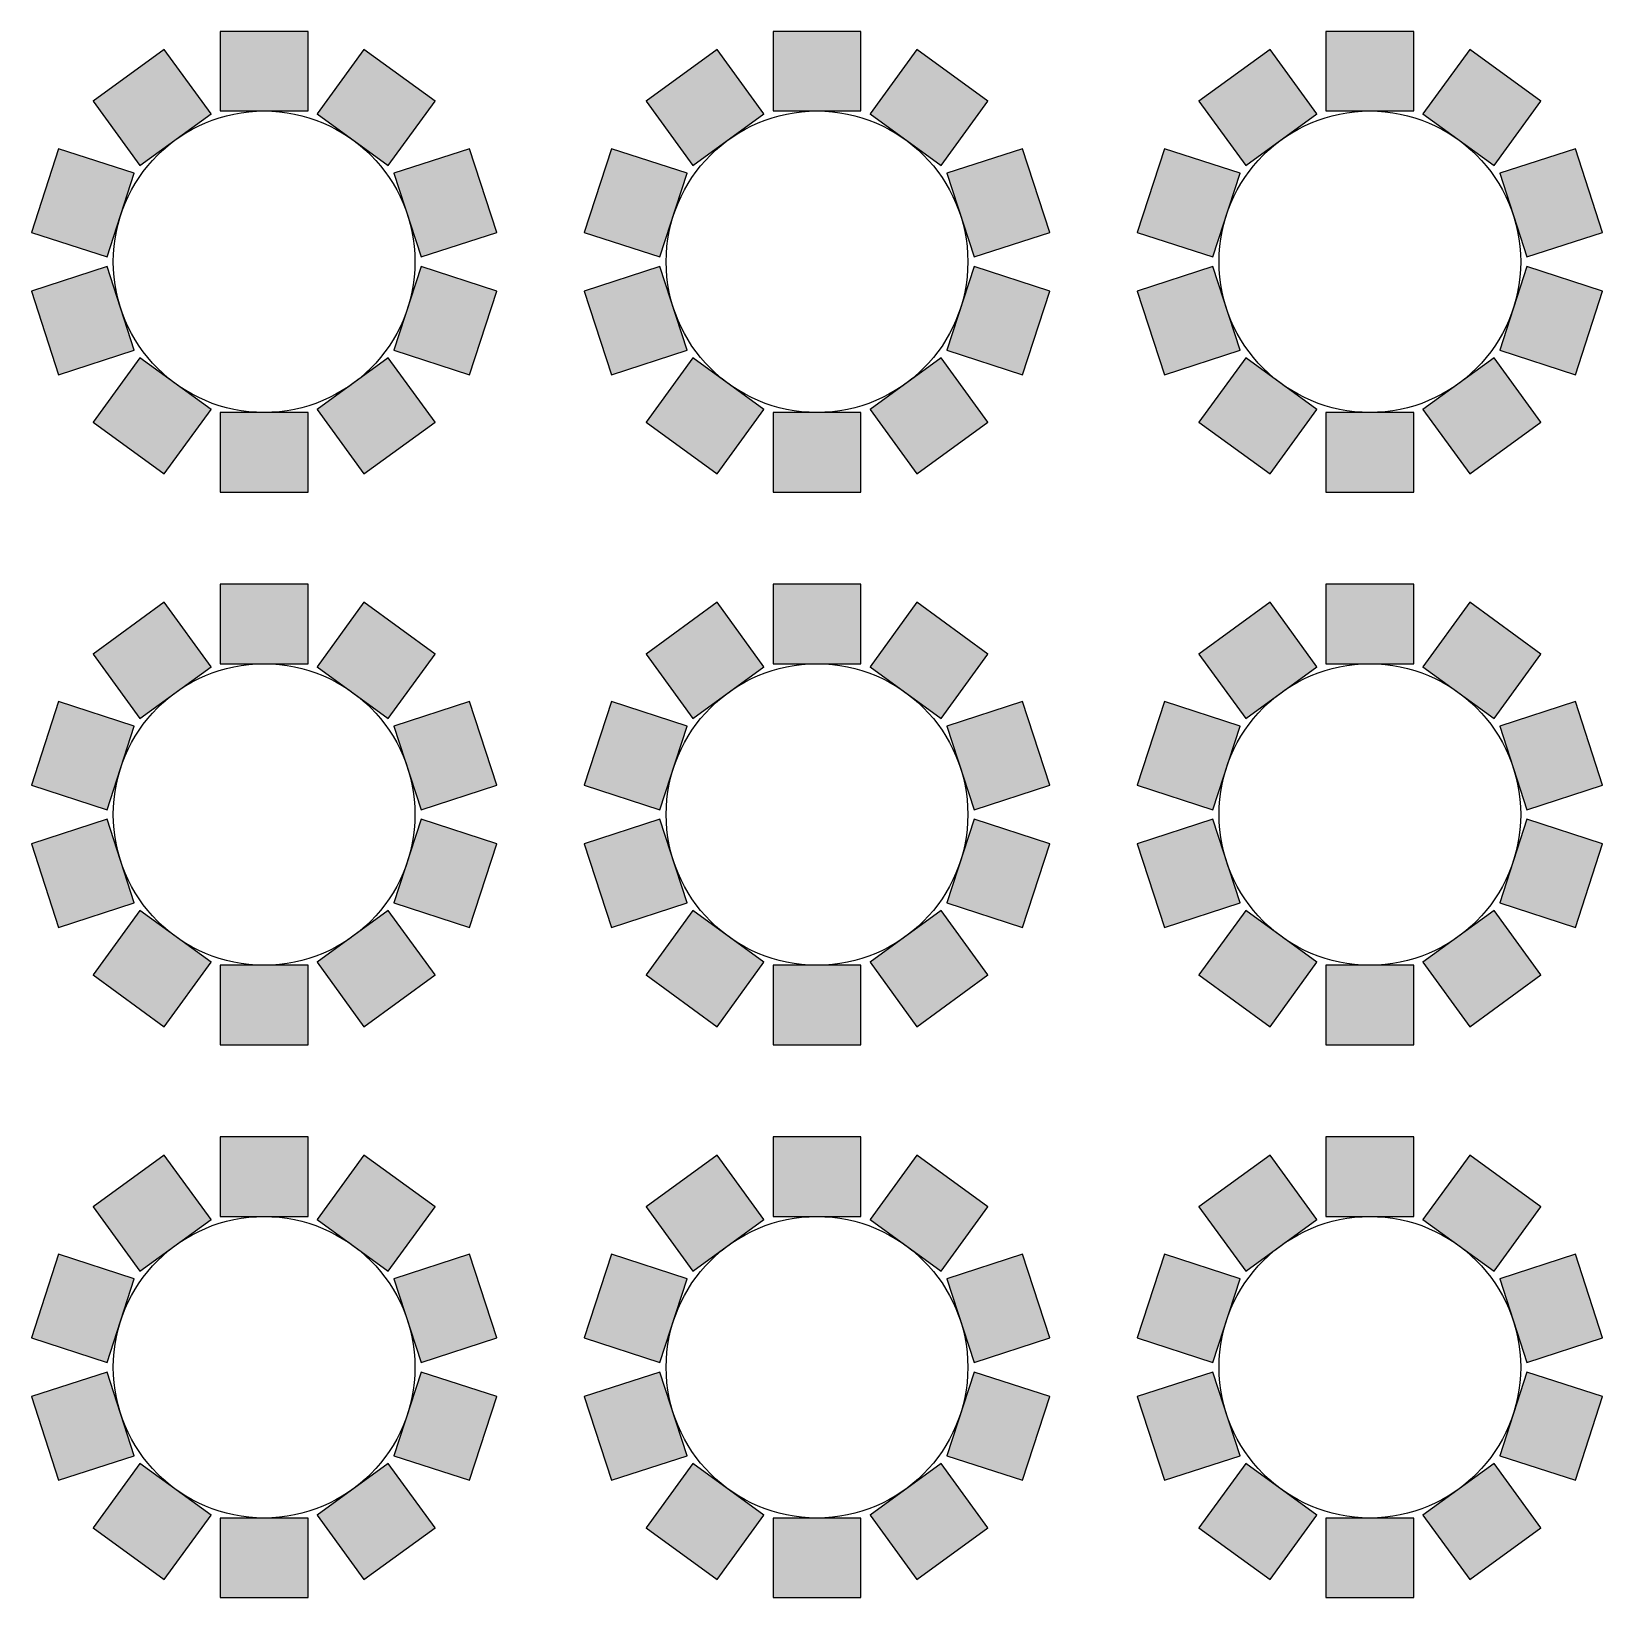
# Model space of a CAD drawing. Header units: metres. Extents: x 350 to 470, y 622 to 746.
# Drawn here: x 438.57 to 469.83, y 715.09 to 746.26 of the extents above; entities that cross this region are included whole.
import ezdxf

# ---------------------------------------------------------------- set-up
doc = ezdxf.new("R2010")
doc.units = ezdxf.units.M
doc.header["$MEASUREMENT"] = 0
doc.layers.add('Test', color=7, linetype='Continuous')

msp = doc.modelspace()

# ---------------------------------------------------------------- hatches: boundary and pattern name
at = {"layer": 'Test', "lineweight": 0, "true_color": 0x7876f4, "transparency": 33554687}
h = msp.add_hatch(color=171, dxfattribs=at)
h.dxf.hatch_style = 1
h.paths.add_polyline_path([(442.3264, 746.256), (442.3264, 744.6727), (444.0764, 744.6727), (444.0764, 746.256)])
h = msp.add_hatch(color=171, dxfattribs=at)
h.dxf.hatch_style = 1
h.paths.add_polyline_path([(453.3264, 746.256), (453.3264, 744.6727), (455.0764, 744.6727), (455.0764, 746.256)])
h = msp.add_hatch(color=171, dxfattribs=at)
h.dxf.hatch_style = 1
h.paths.add_polyline_path([(464.3264, 746.256), (464.3264, 744.6727), (466.0764, 744.6727), (466.0764, 746.256)])
h = msp.add_hatch(color=171, dxfattribs=at)
h.dxf.hatch_style = 1
h.paths.add_polyline_path([(439.7995, 744.8664), (440.7302, 743.5854), (442.1459, 744.6141), (441.2153, 745.895)])
h = msp.add_hatch(color=171, dxfattribs=at)
h.dxf.hatch_style = 1
h.paths.add_polyline_path([(445.1876, 745.895), (444.2569, 744.6141), (445.6727, 743.5854), (446.6033, 744.8664)])
h = msp.add_hatch(color=171, dxfattribs=at)
h.dxf.hatch_style = 1
h.paths.add_polyline_path([(450.7995, 744.8664), (451.7302, 743.5854), (453.1459, 744.6141), (452.2153, 745.895)])
h = msp.add_hatch(color=171, dxfattribs=at)
h.dxf.hatch_style = 1
h.paths.add_polyline_path([(456.1876, 745.895), (455.2569, 744.6141), (456.6727, 743.5854), (457.6033, 744.8664)])
h = msp.add_hatch(color=171, dxfattribs=at)
h.dxf.hatch_style = 1
h.paths.add_polyline_path([(461.7995, 744.8664), (462.7302, 743.5854), (464.1459, 744.6141), (463.2153, 745.895)])
h = msp.add_hatch(color=171, dxfattribs=at)
h.dxf.hatch_style = 1
h.paths.add_polyline_path([(467.1876, 745.895), (466.2569, 744.6141), (467.6727, 743.5854), (468.6033, 744.8664)])
h = msp.add_hatch(color=171, dxfattribs=at)
h.dxf.hatch_style = 1
h.paths.add_polyline_path([(438.572, 742.2569), (440.0778, 741.7676), (440.6186, 743.4319), (439.1128, 743.9212)])
h = msp.add_hatch(color=171, dxfattribs=at)
h.dxf.hatch_style = 1
h.paths.add_polyline_path([(447.29, 743.9212), (445.7842, 743.4319), (446.325, 741.7676), (447.8308, 742.2569)])
h = msp.add_hatch(color=171, dxfattribs=at)
h.dxf.hatch_style = 1
h.paths.add_polyline_path([(449.572, 742.2569), (451.0778, 741.7676), (451.6186, 743.4319), (450.1128, 743.9212)])
h = msp.add_hatch(color=171, dxfattribs=at)
h.dxf.hatch_style = 1
h.paths.add_polyline_path([(458.29, 743.9212), (456.7842, 743.4319), (457.325, 741.7676), (458.8308, 742.2569)])
h = msp.add_hatch(color=171, dxfattribs=at)
h.dxf.hatch_style = 1
h.paths.add_polyline_path([(460.572, 742.2569), (462.0778, 741.7676), (462.6186, 743.4319), (461.1128, 743.9212)])
h = msp.add_hatch(color=171, dxfattribs=at)
h.dxf.hatch_style = 1
h.paths.add_polyline_path([(469.29, 743.9212), (467.7842, 743.4319), (468.325, 741.7676), (469.8308, 742.2569)])
h = msp.add_hatch(color=171, dxfattribs=at)
h.dxf.hatch_style = 1
h.paths.add_polyline_path([(439.1128, 739.4242), (440.6186, 739.9135), (440.0778, 741.5778), (438.572, 741.0885)])
h = msp.add_hatch(color=171, dxfattribs=at)
h.dxf.hatch_style = 1
h.paths.add_polyline_path([(447.8308, 741.0885), (446.325, 741.5778), (445.7842, 739.9135), (447.29, 739.4242)])
h = msp.add_hatch(color=171, dxfattribs=at)
h.dxf.hatch_style = 1
h.paths.add_polyline_path([(450.1128, 739.4242), (451.6186, 739.9135), (451.0778, 741.5778), (449.572, 741.0885)])
h = msp.add_hatch(color=171, dxfattribs=at)
h.dxf.hatch_style = 1
h.paths.add_polyline_path([(458.8308, 741.0885), (457.325, 741.5778), (456.7842, 739.9135), (458.29, 739.4242)])
h = msp.add_hatch(color=171, dxfattribs=at)
h.dxf.hatch_style = 1
h.paths.add_polyline_path([(461.1128, 739.4242), (462.6186, 739.9135), (462.0778, 741.5778), (460.572, 741.0885)])
h = msp.add_hatch(color=171, dxfattribs=at)
h.dxf.hatch_style = 1
h.paths.add_polyline_path([(469.8308, 741.0885), (468.325, 741.5778), (467.7842, 739.9135), (469.29, 739.4242)])
h = msp.add_hatch(color=171, dxfattribs=at)
h.dxf.hatch_style = 1
h.paths.add_polyline_path([(441.2153, 737.4503), (442.1459, 738.7313), (440.7302, 739.7599), (439.7995, 738.479)])
h = msp.add_hatch(color=171, dxfattribs=at)
h.dxf.hatch_style = 1
h.paths.add_polyline_path([(446.6033, 738.479), (445.6727, 739.7599), (444.2569, 738.7313), (445.1876, 737.4503)])
h = msp.add_hatch(color=171, dxfattribs=at)
h.dxf.hatch_style = 1
h.paths.add_polyline_path([(452.2153, 737.4503), (453.1459, 738.7313), (451.7302, 739.7599), (450.7995, 738.479)])
h = msp.add_hatch(color=171, dxfattribs=at)
h.dxf.hatch_style = 1
h.paths.add_polyline_path([(457.6033, 738.479), (456.6727, 739.7599), (455.2569, 738.7313), (456.1876, 737.4503)])
h = msp.add_hatch(color=171, dxfattribs=at)
h.dxf.hatch_style = 1
h.paths.add_polyline_path([(463.2153, 737.4503), (464.1459, 738.7313), (462.7302, 739.7599), (461.7995, 738.479)])
h = msp.add_hatch(color=171, dxfattribs=at)
h.dxf.hatch_style = 1
h.paths.add_polyline_path([(468.6033, 738.479), (467.6727, 739.7599), (466.2569, 738.7313), (467.1876, 737.4503)])
h = msp.add_hatch(color=171, dxfattribs=at)
h.dxf.hatch_style = 1
h.paths.add_polyline_path([(444.0764, 737.0894), (444.0764, 738.6727), (442.3264, 738.6727), (442.3264, 737.0894)])
h = msp.add_hatch(color=171, dxfattribs=at)
h.dxf.hatch_style = 1
h.paths.add_polyline_path([(455.0764, 737.0894), (455.0764, 738.6727), (453.3264, 738.6727), (453.3264, 737.0894)])
h = msp.add_hatch(color=171, dxfattribs=at)
h.dxf.hatch_style = 1
h.paths.add_polyline_path([(466.0764, 737.0894), (466.0764, 738.6727), (464.3264, 738.6727), (464.3264, 737.0894)])
h = msp.add_hatch(color=171, dxfattribs=at)
h.dxf.hatch_style = 1
h.paths.add_polyline_path([(442.3264, 735.256), (442.3264, 733.6727), (444.0764, 733.6727), (444.0764, 735.256)])
h = msp.add_hatch(color=171, dxfattribs=at)
h.dxf.hatch_style = 1
h.paths.add_polyline_path([(453.3264, 735.256), (453.3264, 733.6727), (455.0764, 733.6727), (455.0764, 735.256)])
h = msp.add_hatch(color=171, dxfattribs=at)
h.dxf.hatch_style = 1
h.paths.add_polyline_path([(464.3264, 735.256), (464.3264, 733.6727), (466.0764, 733.6727), (466.0764, 735.256)])
h = msp.add_hatch(color=171, dxfattribs=at)
h.dxf.hatch_style = 1
h.paths.add_polyline_path([(439.7995, 733.8664), (440.7302, 732.5854), (442.1459, 733.6141), (441.2153, 734.895)])
h = msp.add_hatch(color=171, dxfattribs=at)
h.dxf.hatch_style = 1
h.paths.add_polyline_path([(445.1876, 734.895), (444.2569, 733.6141), (445.6727, 732.5854), (446.6033, 733.8664)])
h = msp.add_hatch(color=171, dxfattribs=at)
h.dxf.hatch_style = 1
h.paths.add_polyline_path([(450.7995, 733.8664), (451.7302, 732.5854), (453.1459, 733.6141), (452.2153, 734.895)])
h = msp.add_hatch(color=171, dxfattribs=at)
h.dxf.hatch_style = 1
h.paths.add_polyline_path([(456.1876, 734.895), (455.2569, 733.6141), (456.6727, 732.5854), (457.6033, 733.8664)])
h = msp.add_hatch(color=171, dxfattribs=at)
h.dxf.hatch_style = 1
h.paths.add_polyline_path([(461.7995, 733.8664), (462.7302, 732.5854), (464.1459, 733.6141), (463.2153, 734.895)])
h = msp.add_hatch(color=171, dxfattribs=at)
h.dxf.hatch_style = 1
h.paths.add_polyline_path([(467.1876, 734.895), (466.2569, 733.6141), (467.6727, 732.5854), (468.6033, 733.8664)])
h = msp.add_hatch(color=171, dxfattribs=at)
h.dxf.hatch_style = 1
h.paths.add_polyline_path([(438.572, 731.2569), (440.0778, 730.7676), (440.6186, 732.4319), (439.1128, 732.9212)])
h = msp.add_hatch(color=171, dxfattribs=at)
h.dxf.hatch_style = 1
h.paths.add_polyline_path([(447.29, 732.9212), (445.7842, 732.4319), (446.325, 730.7676), (447.8308, 731.2569)])
h = msp.add_hatch(color=171, dxfattribs=at)
h.dxf.hatch_style = 1
h.paths.add_polyline_path([(449.572, 731.2569), (451.0778, 730.7676), (451.6186, 732.4319), (450.1128, 732.9212)])
h = msp.add_hatch(color=171, dxfattribs=at)
h.dxf.hatch_style = 1
h.paths.add_polyline_path([(458.29, 732.9212), (456.7842, 732.4319), (457.325, 730.7676), (458.8308, 731.2569)])
h = msp.add_hatch(color=171, dxfattribs=at)
h.dxf.hatch_style = 1
h.paths.add_polyline_path([(460.572, 731.2569), (462.0778, 730.7676), (462.6186, 732.4319), (461.1128, 732.9212)])
h = msp.add_hatch(color=171, dxfattribs=at)
h.dxf.hatch_style = 1
h.paths.add_polyline_path([(469.29, 732.9212), (467.7842, 732.4319), (468.325, 730.7676), (469.8308, 731.2569)])
h = msp.add_hatch(color=171, dxfattribs=at)
h.dxf.hatch_style = 1
h.paths.add_polyline_path([(439.1128, 728.4242), (440.6186, 728.9135), (440.0778, 730.5778), (438.572, 730.0885)])
h = msp.add_hatch(color=171, dxfattribs=at)
h.dxf.hatch_style = 1
h.paths.add_polyline_path([(447.8308, 730.0885), (446.325, 730.5778), (445.7842, 728.9135), (447.29, 728.4242)])
h = msp.add_hatch(color=171, dxfattribs=at)
h.dxf.hatch_style = 1
h.paths.add_polyline_path([(450.1128, 728.4242), (451.6186, 728.9135), (451.0778, 730.5778), (449.572, 730.0885)])
h = msp.add_hatch(color=171, dxfattribs=at)
h.dxf.hatch_style = 1
h.paths.add_polyline_path([(458.8308, 730.0885), (457.325, 730.5778), (456.7842, 728.9135), (458.29, 728.4242)])
h = msp.add_hatch(color=171, dxfattribs=at)
h.dxf.hatch_style = 1
h.paths.add_polyline_path([(461.1128, 728.4242), (462.6186, 728.9135), (462.0778, 730.5778), (460.572, 730.0885)])
h = msp.add_hatch(color=171, dxfattribs=at)
h.dxf.hatch_style = 1
h.paths.add_polyline_path([(469.8308, 730.0885), (468.325, 730.5778), (467.7842, 728.9135), (469.29, 728.4242)])
h = msp.add_hatch(color=171, dxfattribs=at)
h.dxf.hatch_style = 1
h.paths.add_polyline_path([(441.2153, 726.4503), (442.1459, 727.7313), (440.7302, 728.7599), (439.7995, 727.479)])
h = msp.add_hatch(color=171, dxfattribs=at)
h.dxf.hatch_style = 1
h.paths.add_polyline_path([(446.6033, 727.479), (445.6727, 728.7599), (444.2569, 727.7313), (445.1876, 726.4503)])
at = {"layer": 'Test', "lineweight": 0, "true_color": 0xf47676, "transparency": 33554687}
h = msp.add_hatch(color=11, dxfattribs=at)
h.dxf.hatch_style = 1
h.paths.add_polyline_path([(452.2153, 726.4503), (453.1459, 727.7313), (451.7302, 728.7599), (450.7995, 727.479)])
at = {"layer": 'Test', "lineweight": 0, "true_color": 0x7876f4, "transparency": 33554687}
h = msp.add_hatch(color=171, dxfattribs=at)
h.dxf.hatch_style = 1
h.paths.add_polyline_path([(457.6033, 727.479), (456.6727, 728.7599), (455.2569, 727.7313), (456.1876, 726.4503)])
h = msp.add_hatch(color=171, dxfattribs=at)
h.dxf.hatch_style = 1
h.paths.add_polyline_path([(463.2153, 726.4503), (464.1459, 727.7313), (462.7302, 728.7599), (461.7995, 727.479)])
h = msp.add_hatch(color=171, dxfattribs=at)
h.dxf.hatch_style = 1
h.paths.add_polyline_path([(468.6033, 727.479), (467.6727, 728.7599), (466.2569, 727.7313), (467.1876, 726.4503)])
h = msp.add_hatch(color=171, dxfattribs=at)
h.dxf.hatch_style = 1
h.paths.add_polyline_path([(444.0764, 726.0894), (444.0764, 727.6727), (442.3264, 727.6727), (442.3264, 726.0894)])
h = msp.add_hatch(color=171, dxfattribs=at)
h.dxf.hatch_style = 1
h.paths.add_polyline_path([(455.0764, 726.0894), (455.0764, 727.6727), (453.3264, 727.6727), (453.3264, 726.0894)])
h = msp.add_hatch(color=171, dxfattribs=at)
h.dxf.hatch_style = 1
h.paths.add_polyline_path([(466.0764, 726.0894), (466.0764, 727.6727), (464.3264, 727.6727), (464.3264, 726.0894)])
h = msp.add_hatch(color=171, dxfattribs=at)
h.dxf.hatch_style = 1
h.paths.add_polyline_path([(442.3264, 724.256), (442.3264, 722.6727), (444.0764, 722.6727), (444.0764, 724.256)])
h = msp.add_hatch(color=171, dxfattribs=at)
h.dxf.hatch_style = 1
h.paths.add_polyline_path([(453.3264, 724.256), (453.3264, 722.6727), (455.0764, 722.6727), (455.0764, 724.256)])
h = msp.add_hatch(color=171, dxfattribs=at)
h.dxf.hatch_style = 1
h.paths.add_polyline_path([(464.3264, 724.256), (464.3264, 722.6727), (466.0764, 722.6727), (466.0764, 724.256)])
h = msp.add_hatch(color=171, dxfattribs=at)
h.dxf.hatch_style = 1
h.paths.add_polyline_path([(439.7995, 722.8664), (440.7302, 721.5854), (442.1459, 722.6141), (441.2153, 723.895)])
h = msp.add_hatch(color=171, dxfattribs=at)
h.dxf.hatch_style = 1
h.paths.add_polyline_path([(445.1876, 723.895), (444.2569, 722.6141), (445.6727, 721.5854), (446.6033, 722.8664)])
h = msp.add_hatch(color=171, dxfattribs=at)
h.dxf.hatch_style = 1
h.paths.add_polyline_path([(450.7995, 722.8664), (451.7302, 721.5854), (453.1459, 722.6141), (452.2153, 723.895)])
h = msp.add_hatch(color=171, dxfattribs=at)
h.dxf.hatch_style = 1
h.paths.add_polyline_path([(456.1876, 723.895), (455.2569, 722.6141), (456.6727, 721.5854), (457.6033, 722.8664)])
h = msp.add_hatch(color=171, dxfattribs=at)
h.dxf.hatch_style = 1
h.paths.add_polyline_path([(461.7995, 722.8664), (462.7302, 721.5854), (464.1459, 722.6141), (463.2153, 723.895)])
h = msp.add_hatch(color=171, dxfattribs=at)
h.dxf.hatch_style = 1
h.paths.add_polyline_path([(467.1876, 723.895), (466.2569, 722.6141), (467.6727, 721.5854), (468.6033, 722.8664)])
h = msp.add_hatch(color=171, dxfattribs=at)
h.dxf.hatch_style = 1
h.paths.add_polyline_path([(438.572, 720.2569), (440.0778, 719.7676), (440.6186, 721.4319), (439.1128, 721.9212)])
h = msp.add_hatch(color=171, dxfattribs=at)
h.dxf.hatch_style = 1
h.paths.add_polyline_path([(447.29, 721.9212), (445.7842, 721.4319), (446.325, 719.7676), (447.8308, 720.2569)])
at = {"layer": 'Test', "lineweight": 0, "true_color": 0xf47676, "transparency": 33554687}
h = msp.add_hatch(color=11, dxfattribs=at)
h.dxf.hatch_style = 1
h.paths.add_polyline_path([(449.572, 720.2569), (451.0778, 719.7676), (451.6186, 721.4319), (450.1128, 721.9212)])
at = {"layer": 'Test', "lineweight": 0, "true_color": 0x7876f4, "transparency": 33554687}
h = msp.add_hatch(color=171, dxfattribs=at)
h.dxf.hatch_style = 1
h.paths.add_polyline_path([(458.29, 721.9212), (456.7842, 721.4319), (457.325, 719.7676), (458.8308, 720.2569)])
h = msp.add_hatch(color=171, dxfattribs=at)
h.dxf.hatch_style = 1
h.paths.add_polyline_path([(460.572, 720.2569), (462.0778, 719.7676), (462.6186, 721.4319), (461.1128, 721.9212)])
h = msp.add_hatch(color=171, dxfattribs=at)
h.dxf.hatch_style = 1
h.paths.add_polyline_path([(469.29, 721.9212), (467.7842, 721.4319), (468.325, 719.7676), (469.8308, 720.2569)])
h = msp.add_hatch(color=171, dxfattribs=at)
h.dxf.hatch_style = 1
h.paths.add_polyline_path([(439.1128, 717.4242), (440.6186, 717.9135), (440.0778, 719.5778), (438.572, 719.0885)])
h = msp.add_hatch(color=171, dxfattribs=at)
h.dxf.hatch_style = 1
h.paths.add_polyline_path([(447.8308, 719.0885), (446.325, 719.5778), (445.7842, 717.9135), (447.29, 717.4242)])
h = msp.add_hatch(color=171, dxfattribs=at)
h.dxf.hatch_style = 1
h.paths.add_polyline_path([(450.1128, 717.4242), (451.6186, 717.9135), (451.0778, 719.5778), (449.572, 719.0885)])
h = msp.add_hatch(color=171, dxfattribs=at)
h.dxf.hatch_style = 1
h.paths.add_polyline_path([(458.8308, 719.0885), (457.325, 719.5778), (456.7842, 717.9135), (458.29, 717.4242)])
h = msp.add_hatch(color=171, dxfattribs=at)
h.dxf.hatch_style = 1
h.paths.add_polyline_path([(461.1128, 717.4242), (462.6186, 717.9135), (462.0778, 719.5778), (460.572, 719.0885)])
at = {"layer": 'Test', "lineweight": 0, "true_color": 0xf47676, "transparency": 33554687}
h = msp.add_hatch(color=11, dxfattribs=at)
h.dxf.hatch_style = 1
h.paths.add_polyline_path([(469.8308, 719.0885), (468.325, 719.5778), (467.7842, 717.9135), (469.29, 717.4242)])
at = {"layer": 'Test', "lineweight": 0, "true_color": 0x7876f4, "transparency": 33554687}
h = msp.add_hatch(color=171, dxfattribs=at)
h.dxf.hatch_style = 1
h.paths.add_polyline_path([(441.2153, 715.4503), (442.1459, 716.7313), (440.7302, 717.7599), (439.7995, 716.479)])
h = msp.add_hatch(color=171, dxfattribs=at)
h.dxf.hatch_style = 1
h.paths.add_polyline_path([(446.6033, 716.479), (445.6727, 717.7599), (444.2569, 716.7313), (445.1876, 715.4503)])
h = msp.add_hatch(color=171, dxfattribs=at)
h.dxf.hatch_style = 1
h.paths.add_polyline_path([(452.2153, 715.4503), (453.1459, 716.7313), (451.7302, 717.7599), (450.7995, 716.479)])
h = msp.add_hatch(color=171, dxfattribs=at)
h.dxf.hatch_style = 1
h.paths.add_polyline_path([(457.6033, 716.479), (456.6727, 717.7599), (455.2569, 716.7313), (456.1876, 715.4503)])
h = msp.add_hatch(color=171, dxfattribs=at)
h.dxf.hatch_style = 1
h.paths.add_polyline_path([(463.2153, 715.4503), (464.1459, 716.7313), (462.7302, 717.7599), (461.7995, 716.479)])
h = msp.add_hatch(color=171, dxfattribs=at)
h.dxf.hatch_style = 1
h.paths.add_polyline_path([(468.6033, 716.479), (467.6727, 717.7599), (466.2569, 716.7313), (467.1876, 715.4503)])
h = msp.add_hatch(color=171, dxfattribs=at)
h.dxf.hatch_style = 1
h.paths.add_polyline_path([(444.0764, 715.0894), (444.0764, 716.6727), (442.3264, 716.6727), (442.3264, 715.0894)])
h = msp.add_hatch(color=171, dxfattribs=at)
h.dxf.hatch_style = 1
h.paths.add_polyline_path([(455.0764, 715.0894), (455.0764, 716.6727), (453.3264, 716.6727), (453.3264, 715.0894)])
h = msp.add_hatch(color=171, dxfattribs=at)
h.dxf.hatch_style = 1
h.paths.add_polyline_path([(466.0764, 715.0894), (466.0764, 716.6727), (464.3264, 716.6727), (464.3264, 715.0894)])

# ---------------------------------------------------------------- linework, layer by layer
at = {"layer": 'Test', "color": 171, "lineweight": 0, "true_color": 0x7876f4, "transparency": 33554687}
for points in [[(442.3264, 746.256), (442.3264, 744.6727), (444.0764, 744.6727), (444.0764, 746.256)], [(453.3264, 746.256), (453.3264, 744.6727), (455.0764, 744.6727), (455.0764, 746.256)], [(464.3264, 746.256), (464.3264, 744.6727), (466.0764, 744.6727), (466.0764, 746.256)], [(439.7995, 744.8664), (440.7302, 743.5854), (442.1459, 744.6141), (441.2153, 745.895)], [(445.1876, 745.895), (444.2569, 744.6141), (445.6727, 743.5854), (446.6033, 744.8664)], [(450.7995, 744.8664), (451.7302, 743.5854), (453.1459, 744.6141), (452.2153, 745.895)], [(456.1876, 745.895), (455.2569, 744.6141), (456.6727, 743.5854), (457.6033, 744.8664)], [(461.7995, 744.8664), (462.7302, 743.5854), (464.1459, 744.6141), (463.2153, 745.895)], [(467.1876, 745.895), (466.2569, 744.6141), (467.6727, 743.5854), (468.6033, 744.8664)], [(438.572, 742.2569), (440.0778, 741.7676), (440.6186, 743.4319), (439.1128, 743.9212)], [(447.29, 743.9212), (445.7842, 743.4319), (446.325, 741.7676), (447.8308, 742.2569)], [(449.572, 742.2569), (451.0778, 741.7676), (451.6186, 743.4319), (450.1128, 743.9212)], [(458.29, 743.9212), (456.7842, 743.4319), (457.325, 741.7676), (458.8308, 742.2569)], [(460.572, 742.2569), (462.0778, 741.7676), (462.6186, 743.4319), (461.1128, 743.9212)], [(469.29, 743.9212), (467.7842, 743.4319), (468.325, 741.7676), (469.8308, 742.2569)], [(439.1128, 739.4242), (440.6186, 739.9135), (440.0778, 741.5778), (438.572, 741.0885)], [(447.8308, 741.0885), (446.325, 741.5778), (445.7842, 739.9135), (447.29, 739.4242)], [(450.1128, 739.4242), (451.6186, 739.9135), (451.0778, 741.5778), (449.572, 741.0885)], [(458.8308, 741.0885), (457.325, 741.5778), (456.7842, 739.9135), (458.29, 739.4242)], [(461.1128, 739.4242), (462.6186, 739.9135), (462.0778, 741.5778), (460.572, 741.0885)], [(469.8308, 741.0885), (468.325, 741.5778), (467.7842, 739.9135), (469.29, 739.4242)], [(441.2153, 737.4503), (442.1459, 738.7313), (440.7302, 739.7599), (439.7995, 738.479)], [(446.6033, 738.479), (445.6727, 739.7599), (444.2569, 738.7313), (445.1876, 737.4503)], [(452.2153, 737.4503), (453.1459, 738.7313), (451.7302, 739.7599), (450.7995, 738.479)], [(457.6033, 738.479), (456.6727, 739.7599), (455.2569, 738.7313), (456.1876, 737.4503)], [(463.2153, 737.4503), (464.1459, 738.7313), (462.7302, 739.7599), (461.7995, 738.479)], [(468.6033, 738.479), (467.6727, 739.7599), (466.2569, 738.7313), (467.1876, 737.4503)], [(444.0764, 737.0894), (444.0764, 738.6727), (442.3264, 738.6727), (442.3264, 737.0894)], [(455.0764, 737.0894), (455.0764, 738.6727), (453.3264, 738.6727), (453.3264, 737.0894)], [(466.0764, 737.0894), (466.0764, 738.6727), (464.3264, 738.6727), (464.3264, 737.0894)], [(442.3264, 735.256), (442.3264, 733.6727), (444.0764, 733.6727), (444.0764, 735.256)], [(453.3264, 735.256), (453.3264, 733.6727), (455.0764, 733.6727), (455.0764, 735.256)], [(464.3264, 735.256), (464.3264, 733.6727), (466.0764, 733.6727), (466.0764, 735.256)], [(439.7995, 733.8664), (440.7302, 732.5854), (442.1459, 733.6141), (441.2153, 734.895)], [(445.1876, 734.895), (444.2569, 733.6141), (445.6727, 732.5854), (446.6033, 733.8664)], [(450.7995, 733.8664), (451.7302, 732.5854), (453.1459, 733.6141), (452.2153, 734.895)], [(456.1876, 734.895), (455.2569, 733.6141), (456.6727, 732.5854), (457.6033, 733.8664)], [(461.7995, 733.8664), (462.7302, 732.5854), (464.1459, 733.6141), (463.2153, 734.895)], [(467.1876, 734.895), (466.2569, 733.6141), (467.6727, 732.5854), (468.6033, 733.8664)], [(438.572, 731.2569), (440.0778, 730.7676), (440.6186, 732.4319), (439.1128, 732.9212)], [(447.29, 732.9212), (445.7842, 732.4319), (446.325, 730.7676), (447.8308, 731.2569)], [(449.572, 731.2569), (451.0778, 730.7676), (451.6186, 732.4319), (450.1128, 732.9212)], [(458.29, 732.9212), (456.7842, 732.4319), (457.325, 730.7676), (458.8308, 731.2569)], [(460.572, 731.2569), (462.0778, 730.7676), (462.6186, 732.4319), (461.1128, 732.9212)], [(469.29, 732.9212), (467.7842, 732.4319), (468.325, 730.7676), (469.8308, 731.2569)], [(439.1128, 728.4242), (440.6186, 728.9135), (440.0778, 730.5778), (438.572, 730.0885)], [(447.8308, 730.0885), (446.325, 730.5778), (445.7842, 728.9135), (447.29, 728.4242)], [(450.1128, 728.4242), (451.6186, 728.9135), (451.0778, 730.5778), (449.572, 730.0885)], [(458.8308, 730.0885), (457.325, 730.5778), (456.7842, 728.9135), (458.29, 728.4242)], [(461.1128, 728.4242), (462.6186, 728.9135), (462.0778, 730.5778), (460.572, 730.0885)], [(469.8308, 730.0885), (468.325, 730.5778), (467.7842, 728.9135), (469.29, 728.4242)], [(441.2153, 726.4503), (442.1459, 727.7313), (440.7302, 728.7599), (439.7995, 727.479)], [(446.6033, 727.479), (445.6727, 728.7599), (444.2569, 727.7313), (445.1876, 726.4503)], [(457.6033, 727.479), (456.6727, 728.7599), (455.2569, 727.7313), (456.1876, 726.4503)], [(463.2153, 726.4503), (464.1459, 727.7313), (462.7302, 728.7599), (461.7995, 727.479)], [(468.6033, 727.479), (467.6727, 728.7599), (466.2569, 727.7313), (467.1876, 726.4503)], [(444.0764, 726.0894), (444.0764, 727.6727), (442.3264, 727.6727), (442.3264, 726.0894)], [(455.0764, 726.0894), (455.0764, 727.6727), (453.3264, 727.6727), (453.3264, 726.0894)], [(466.0764, 726.0894), (466.0764, 727.6727), (464.3264, 727.6727), (464.3264, 726.0894)], [(442.3264, 724.256), (442.3264, 722.6727), (444.0764, 722.6727), (444.0764, 724.256)], [(453.3264, 724.256), (453.3264, 722.6727), (455.0764, 722.6727), (455.0764, 724.256)], [(464.3264, 724.256), (464.3264, 722.6727), (466.0764, 722.6727), (466.0764, 724.256)], [(439.7995, 722.8664), (440.7302, 721.5854), (442.1459, 722.6141), (441.2153, 723.895)], [(445.1876, 723.895), (444.2569, 722.6141), (445.6727, 721.5854), (446.6033, 722.8664)], [(450.7995, 722.8664), (451.7302, 721.5854), (453.1459, 722.6141), (452.2153, 723.895)], [(456.1876, 723.895), (455.2569, 722.6141), (456.6727, 721.5854), (457.6033, 722.8664)], [(461.7995, 722.8664), (462.7302, 721.5854), (464.1459, 722.6141), (463.2153, 723.895)], [(467.1876, 723.895), (466.2569, 722.6141), (467.6727, 721.5854), (468.6033, 722.8664)], [(438.572, 720.2569), (440.0778, 719.7676), (440.6186, 721.4319), (439.1128, 721.9212)], [(447.29, 721.9212), (445.7842, 721.4319), (446.325, 719.7676), (447.8308, 720.2569)], [(458.29, 721.9212), (456.7842, 721.4319), (457.325, 719.7676), (458.8308, 720.2569)], [(460.572, 720.2569), (462.0778, 719.7676), (462.6186, 721.4319), (461.1128, 721.9212)], [(469.29, 721.9212), (467.7842, 721.4319), (468.325, 719.7676), (469.8308, 720.2569)], [(439.1128, 717.4242), (440.6186, 717.9135), (440.0778, 719.5778), (438.572, 719.0885)], [(447.8308, 719.0885), (446.325, 719.5778), (445.7842, 717.9135), (447.29, 717.4242)], [(450.1128, 717.4242), (451.6186, 717.9135), (451.0778, 719.5778), (449.572, 719.0885)], [(458.8308, 719.0885), (457.325, 719.5778), (456.7842, 717.9135), (458.29, 717.4242)], [(461.1128, 717.4242), (462.6186, 717.9135), (462.0778, 719.5778), (460.572, 719.0885)], [(441.2153, 715.4503), (442.1459, 716.7313), (440.7302, 717.7599), (439.7995, 716.479)], [(446.6033, 716.479), (445.6727, 717.7599), (444.2569, 716.7313), (445.1876, 715.4503)], [(452.2153, 715.4503), (453.1459, 716.7313), (451.7302, 717.7599), (450.7995, 716.479)], [(457.6033, 716.479), (456.6727, 717.7599), (455.2569, 716.7313), (456.1876, 715.4503)], [(463.2153, 715.4503), (464.1459, 716.7313), (462.7302, 717.7599), (461.7995, 716.479)], [(468.6033, 716.479), (467.6727, 717.7599), (466.2569, 716.7313), (467.1876, 715.4503)], [(444.0764, 715.0894), (444.0764, 716.6727), (442.3264, 716.6727), (442.3264, 715.0894)], [(455.0764, 715.0894), (455.0764, 716.6727), (453.3264, 716.6727), (453.3264, 715.0894)], [(466.0764, 715.0894), (466.0764, 716.6727), (464.3264, 716.6727), (464.3264, 715.0894)]]:
    msp.add_lwpolyline(points, close=True, dxfattribs=at)
at = {"layer": 'Test', "color": 171, "lineweight": 25, "true_color": 0x7876f4}
for points in [[(442.3264, 746.256), (442.3264, 744.6727), (444.0764, 744.6727), (444.0764, 746.256)], [(453.3264, 746.256), (453.3264, 744.6727), (455.0764, 744.6727), (455.0764, 746.256)], [(464.3264, 746.256), (464.3264, 744.6727), (466.0764, 744.6727), (466.0764, 746.256)], [(439.7995, 744.8664), (440.7302, 743.5854), (442.1459, 744.6141), (441.2153, 745.895)], [(445.1876, 745.895), (444.2569, 744.6141), (445.6727, 743.5854), (446.6033, 744.8664)], [(450.7995, 744.8664), (451.7302, 743.5854), (453.1459, 744.6141), (452.2153, 745.895)], [(456.1876, 745.895), (455.2569, 744.6141), (456.6727, 743.5854), (457.6033, 744.8664)], [(461.7995, 744.8664), (462.7302, 743.5854), (464.1459, 744.6141), (463.2153, 745.895)], [(467.1876, 745.895), (466.2569, 744.6141), (467.6727, 743.5854), (468.6033, 744.8664)], [(438.572, 742.2569), (440.0778, 741.7676), (440.6186, 743.4319), (439.1128, 743.9212)], [(447.29, 743.9212), (445.7842, 743.4319), (446.325, 741.7676), (447.8308, 742.2569)], [(449.572, 742.2569), (451.0778, 741.7676), (451.6186, 743.4319), (450.1128, 743.9212)], [(458.29, 743.9212), (456.7842, 743.4319), (457.325, 741.7676), (458.8308, 742.2569)], [(460.572, 742.2569), (462.0778, 741.7676), (462.6186, 743.4319), (461.1128, 743.9212)], [(469.29, 743.9212), (467.7842, 743.4319), (468.325, 741.7676), (469.8308, 742.2569)], [(439.1128, 739.4242), (440.6186, 739.9135), (440.0778, 741.5778), (438.572, 741.0885)], [(447.8308, 741.0885), (446.325, 741.5778), (445.7842, 739.9135), (447.29, 739.4242)], [(450.1128, 739.4242), (451.6186, 739.9135), (451.0778, 741.5778), (449.572, 741.0885)], [(458.8308, 741.0885), (457.325, 741.5778), (456.7842, 739.9135), (458.29, 739.4242)], [(461.1128, 739.4242), (462.6186, 739.9135), (462.0778, 741.5778), (460.572, 741.0885)], [(469.8308, 741.0885), (468.325, 741.5778), (467.7842, 739.9135), (469.29, 739.4242)], [(441.2153, 737.4503), (442.1459, 738.7313), (440.7302, 739.7599), (439.7995, 738.479)], [(446.6033, 738.479), (445.6727, 739.7599), (444.2569, 738.7313), (445.1876, 737.4503)], [(452.2153, 737.4503), (453.1459, 738.7313), (451.7302, 739.7599), (450.7995, 738.479)], [(457.6033, 738.479), (456.6727, 739.7599), (455.2569, 738.7313), (456.1876, 737.4503)], [(463.2153, 737.4503), (464.1459, 738.7313), (462.7302, 739.7599), (461.7995, 738.479)], [(468.6033, 738.479), (467.6727, 739.7599), (466.2569, 738.7313), (467.1876, 737.4503)], [(444.0764, 737.0894), (444.0764, 738.6727), (442.3264, 738.6727), (442.3264, 737.0894)], [(455.0764, 737.0894), (455.0764, 738.6727), (453.3264, 738.6727), (453.3264, 737.0894)], [(466.0764, 737.0894), (466.0764, 738.6727), (464.3264, 738.6727), (464.3264, 737.0894)], [(442.3264, 735.256), (442.3264, 733.6727), (444.0764, 733.6727), (444.0764, 735.256)], [(453.3264, 735.256), (453.3264, 733.6727), (455.0764, 733.6727), (455.0764, 735.256)], [(464.3264, 735.256), (464.3264, 733.6727), (466.0764, 733.6727), (466.0764, 735.256)], [(439.7995, 733.8664), (440.7302, 732.5854), (442.1459, 733.6141), (441.2153, 734.895)], [(445.1876, 734.895), (444.2569, 733.6141), (445.6727, 732.5854), (446.6033, 733.8664)], [(450.7995, 733.8664), (451.7302, 732.5854), (453.1459, 733.6141), (452.2153, 734.895)], [(456.1876, 734.895), (455.2569, 733.6141), (456.6727, 732.5854), (457.6033, 733.8664)], [(461.7995, 733.8664), (462.7302, 732.5854), (464.1459, 733.6141), (463.2153, 734.895)], [(467.1876, 734.895), (466.2569, 733.6141), (467.6727, 732.5854), (468.6033, 733.8664)], [(438.572, 731.2569), (440.0778, 730.7676), (440.6186, 732.4319), (439.1128, 732.9212)], [(447.29, 732.9212), (445.7842, 732.4319), (446.325, 730.7676), (447.8308, 731.2569)], [(449.572, 731.2569), (451.0778, 730.7676), (451.6186, 732.4319), (450.1128, 732.9212)], [(458.29, 732.9212), (456.7842, 732.4319), (457.325, 730.7676), (458.8308, 731.2569)], [(460.572, 731.2569), (462.0778, 730.7676), (462.6186, 732.4319), (461.1128, 732.9212)], [(469.29, 732.9212), (467.7842, 732.4319), (468.325, 730.7676), (469.8308, 731.2569)], [(439.1128, 728.4242), (440.6186, 728.9135), (440.0778, 730.5778), (438.572, 730.0885)], [(447.8308, 730.0885), (446.325, 730.5778), (445.7842, 728.9135), (447.29, 728.4242)], [(450.1128, 728.4242), (451.6186, 728.9135), (451.0778, 730.5778), (449.572, 730.0885)], [(458.8308, 730.0885), (457.325, 730.5778), (456.7842, 728.9135), (458.29, 728.4242)], [(461.1128, 728.4242), (462.6186, 728.9135), (462.0778, 730.5778), (460.572, 730.0885)], [(469.8308, 730.0885), (468.325, 730.5778), (467.7842, 728.9135), (469.29, 728.4242)], [(441.2153, 726.4503), (442.1459, 727.7313), (440.7302, 728.7599), (439.7995, 727.479)], [(446.6033, 727.479), (445.6727, 728.7599), (444.2569, 727.7313), (445.1876, 726.4503)], [(457.6033, 727.479), (456.6727, 728.7599), (455.2569, 727.7313), (456.1876, 726.4503)], [(463.2153, 726.4503), (464.1459, 727.7313), (462.7302, 728.7599), (461.7995, 727.479)], [(468.6033, 727.479), (467.6727, 728.7599), (466.2569, 727.7313), (467.1876, 726.4503)], [(444.0764, 726.0894), (444.0764, 727.6727), (442.3264, 727.6727), (442.3264, 726.0894)], [(455.0764, 726.0894), (455.0764, 727.6727), (453.3264, 727.6727), (453.3264, 726.0894)], [(466.0764, 726.0894), (466.0764, 727.6727), (464.3264, 727.6727), (464.3264, 726.0894)], [(442.3264, 724.256), (442.3264, 722.6727), (444.0764, 722.6727), (444.0764, 724.256)], [(453.3264, 724.256), (453.3264, 722.6727), (455.0764, 722.6727), (455.0764, 724.256)], [(464.3264, 724.256), (464.3264, 722.6727), (466.0764, 722.6727), (466.0764, 724.256)], [(439.7995, 722.8664), (440.7302, 721.5854), (442.1459, 722.6141), (441.2153, 723.895)], [(445.1876, 723.895), (444.2569, 722.6141), (445.6727, 721.5854), (446.6033, 722.8664)], [(450.7995, 722.8664), (451.7302, 721.5854), (453.1459, 722.6141), (452.2153, 723.895)], [(456.1876, 723.895), (455.2569, 722.6141), (456.6727, 721.5854), (457.6033, 722.8664)], [(461.7995, 722.8664), (462.7302, 721.5854), (464.1459, 722.6141), (463.2153, 723.895)], [(467.1876, 723.895), (466.2569, 722.6141), (467.6727, 721.5854), (468.6033, 722.8664)], [(438.572, 720.2569), (440.0778, 719.7676), (440.6186, 721.4319), (439.1128, 721.9212)], [(447.29, 721.9212), (445.7842, 721.4319), (446.325, 719.7676), (447.8308, 720.2569)], [(458.29, 721.9212), (456.7842, 721.4319), (457.325, 719.7676), (458.8308, 720.2569)], [(460.572, 720.2569), (462.0778, 719.7676), (462.6186, 721.4319), (461.1128, 721.9212)], [(469.29, 721.9212), (467.7842, 721.4319), (468.325, 719.7676), (469.8308, 720.2569)], [(439.1128, 717.4242), (440.6186, 717.9135), (440.0778, 719.5778), (438.572, 719.0885)], [(447.8308, 719.0885), (446.325, 719.5778), (445.7842, 717.9135), (447.29, 717.4242)], [(450.1128, 717.4242), (451.6186, 717.9135), (451.0778, 719.5778), (449.572, 719.0885)], [(458.8308, 719.0885), (457.325, 719.5778), (456.7842, 717.9135), (458.29, 717.4242)], [(461.1128, 717.4242), (462.6186, 717.9135), (462.0778, 719.5778), (460.572, 719.0885)], [(441.2153, 715.4503), (442.1459, 716.7313), (440.7302, 717.7599), (439.7995, 716.479)], [(446.6033, 716.479), (445.6727, 717.7599), (444.2569, 716.7313), (445.1876, 715.4503)], [(452.2153, 715.4503), (453.1459, 716.7313), (451.7302, 717.7599), (450.7995, 716.479)], [(457.6033, 716.479), (456.6727, 717.7599), (455.2569, 716.7313), (456.1876, 715.4503)], [(463.2153, 715.4503), (464.1459, 716.7313), (462.7302, 717.7599), (461.7995, 716.479)], [(468.6033, 716.479), (467.6727, 717.7599), (466.2569, 716.7313), (467.1876, 715.4503)], [(444.0764, 715.0894), (444.0764, 716.6727), (442.3264, 716.6727), (442.3264, 715.0894)], [(455.0764, 715.0894), (455.0764, 716.6727), (453.3264, 716.6727), (453.3264, 715.0894)], [(466.0764, 715.0894), (466.0764, 716.6727), (464.3264, 716.6727), (464.3264, 715.0894)]]:
    msp.add_lwpolyline(points, close=True, dxfattribs=at)
at = {"layer": 'Test', "color": 18, "lineweight": 25, "true_color": 0x000000}
for points in [[(442.3264, 746.256), (442.3264, 744.6727), (444.0764, 744.6727), (444.0764, 746.256)], [(453.3264, 746.256), (453.3264, 744.6727), (455.0764, 744.6727), (455.0764, 746.256)], [(464.3264, 746.256), (464.3264, 744.6727), (466.0764, 744.6727), (466.0764, 746.256)], [(439.7995, 744.8664), (440.7302, 743.5854), (442.1459, 744.6141), (441.2153, 745.895)], [(445.1876, 745.895), (444.2569, 744.6141), (445.6727, 743.5854), (446.6033, 744.8664)], [(450.7995, 744.8664), (451.7302, 743.5854), (453.1459, 744.6141), (452.2153, 745.895)], [(456.1876, 745.895), (455.2569, 744.6141), (456.6727, 743.5854), (457.6033, 744.8664)], [(461.7995, 744.8664), (462.7302, 743.5854), (464.1459, 744.6141), (463.2153, 745.895)], [(467.1876, 745.895), (466.2569, 744.6141), (467.6727, 743.5854), (468.6033, 744.8664)], [(438.572, 742.2569), (440.0778, 741.7676), (440.6186, 743.4319), (439.1128, 743.9212)], [(447.29, 743.9212), (445.7842, 743.4319), (446.325, 741.7676), (447.8308, 742.2569)], [(449.572, 742.2569), (451.0778, 741.7676), (451.6186, 743.4319), (450.1128, 743.9212)], [(458.29, 743.9212), (456.7842, 743.4319), (457.325, 741.7676), (458.8308, 742.2569)], [(460.572, 742.2569), (462.0778, 741.7676), (462.6186, 743.4319), (461.1128, 743.9212)], [(469.29, 743.9212), (467.7842, 743.4319), (468.325, 741.7676), (469.8308, 742.2569)], [(439.1128, 739.4242), (440.6186, 739.9135), (440.0778, 741.5778), (438.572, 741.0885)], [(447.8308, 741.0885), (446.325, 741.5778), (445.7842, 739.9135), (447.29, 739.4242)], [(450.1128, 739.4242), (451.6186, 739.9135), (451.0778, 741.5778), (449.572, 741.0885)], [(458.8308, 741.0885), (457.325, 741.5778), (456.7842, 739.9135), (458.29, 739.4242)], [(461.1128, 739.4242), (462.6186, 739.9135), (462.0778, 741.5778), (460.572, 741.0885)], [(469.8308, 741.0885), (468.325, 741.5778), (467.7842, 739.9135), (469.29, 739.4242)], [(441.2153, 737.4503), (442.1459, 738.7313), (440.7302, 739.7599), (439.7995, 738.479)], [(446.6033, 738.479), (445.6727, 739.7599), (444.2569, 738.7313), (445.1876, 737.4503)], [(452.2153, 737.4503), (453.1459, 738.7313), (451.7302, 739.7599), (450.7995, 738.479)], [(457.6033, 738.479), (456.6727, 739.7599), (455.2569, 738.7313), (456.1876, 737.4503)], [(463.2153, 737.4503), (464.1459, 738.7313), (462.7302, 739.7599), (461.7995, 738.479)], [(468.6033, 738.479), (467.6727, 739.7599), (466.2569, 738.7313), (467.1876, 737.4503)], [(444.0764, 737.0894), (444.0764, 738.6727), (442.3264, 738.6727), (442.3264, 737.0894)], [(455.0764, 737.0894), (455.0764, 738.6727), (453.3264, 738.6727), (453.3264, 737.0894)], [(466.0764, 737.0894), (466.0764, 738.6727), (464.3264, 738.6727), (464.3264, 737.0894)], [(442.3264, 735.256), (442.3264, 733.6727), (444.0764, 733.6727), (444.0764, 735.256)], [(453.3264, 735.256), (453.3264, 733.6727), (455.0764, 733.6727), (455.0764, 735.256)], [(464.3264, 735.256), (464.3264, 733.6727), (466.0764, 733.6727), (466.0764, 735.256)], [(439.7995, 733.8664), (440.7302, 732.5854), (442.1459, 733.6141), (441.2153, 734.895)], [(445.1876, 734.895), (444.2569, 733.6141), (445.6727, 732.5854), (446.6033, 733.8664)], [(450.7995, 733.8664), (451.7302, 732.5854), (453.1459, 733.6141), (452.2153, 734.895)], [(456.1876, 734.895), (455.2569, 733.6141), (456.6727, 732.5854), (457.6033, 733.8664)], [(461.7995, 733.8664), (462.7302, 732.5854), (464.1459, 733.6141), (463.2153, 734.895)], [(467.1876, 734.895), (466.2569, 733.6141), (467.6727, 732.5854), (468.6033, 733.8664)], [(438.572, 731.2569), (440.0778, 730.7676), (440.6186, 732.4319), (439.1128, 732.9212)], [(447.29, 732.9212), (445.7842, 732.4319), (446.325, 730.7676), (447.8308, 731.2569)], [(449.572, 731.2569), (451.0778, 730.7676), (451.6186, 732.4319), (450.1128, 732.9212)], [(458.29, 732.9212), (456.7842, 732.4319), (457.325, 730.7676), (458.8308, 731.2569)], [(460.572, 731.2569), (462.0778, 730.7676), (462.6186, 732.4319), (461.1128, 732.9212)], [(469.29, 732.9212), (467.7842, 732.4319), (468.325, 730.7676), (469.8308, 731.2569)], [(439.1128, 728.4242), (440.6186, 728.9135), (440.0778, 730.5778), (438.572, 730.0885)], [(447.8308, 730.0885), (446.325, 730.5778), (445.7842, 728.9135), (447.29, 728.4242)], [(450.1128, 728.4242), (451.6186, 728.9135), (451.0778, 730.5778), (449.572, 730.0885)], [(458.8308, 730.0885), (457.325, 730.5778), (456.7842, 728.9135), (458.29, 728.4242)], [(461.1128, 728.4242), (462.6186, 728.9135), (462.0778, 730.5778), (460.572, 730.0885)], [(469.8308, 730.0885), (468.325, 730.5778), (467.7842, 728.9135), (469.29, 728.4242)], [(441.2153, 726.4503), (442.1459, 727.7313), (440.7302, 728.7599), (439.7995, 727.479)], [(446.6033, 727.479), (445.6727, 728.7599), (444.2569, 727.7313), (445.1876, 726.4503)], [(452.2153, 726.4503), (453.1459, 727.7313), (451.7302, 728.7599), (450.7995, 727.479)], [(457.6033, 727.479), (456.6727, 728.7599), (455.2569, 727.7313), (456.1876, 726.4503)], [(463.2153, 726.4503), (464.1459, 727.7313), (462.7302, 728.7599), (461.7995, 727.479)], [(468.6033, 727.479), (467.6727, 728.7599), (466.2569, 727.7313), (467.1876, 726.4503)], [(444.0764, 726.0894), (444.0764, 727.6727), (442.3264, 727.6727), (442.3264, 726.0894)], [(455.0764, 726.0894), (455.0764, 727.6727), (453.3264, 727.6727), (453.3264, 726.0894)], [(466.0764, 726.0894), (466.0764, 727.6727), (464.3264, 727.6727), (464.3264, 726.0894)], [(442.3264, 724.256), (442.3264, 722.6727), (444.0764, 722.6727), (444.0764, 724.256)], [(453.3264, 724.256), (453.3264, 722.6727), (455.0764, 722.6727), (455.0764, 724.256)], [(464.3264, 724.256), (464.3264, 722.6727), (466.0764, 722.6727), (466.0764, 724.256)], [(439.7995, 722.8664), (440.7302, 721.5854), (442.1459, 722.6141), (441.2153, 723.895)], [(445.1876, 723.895), (444.2569, 722.6141), (445.6727, 721.5854), (446.6033, 722.8664)], [(450.7995, 722.8664), (451.7302, 721.5854), (453.1459, 722.6141), (452.2153, 723.895)], [(456.1876, 723.895), (455.2569, 722.6141), (456.6727, 721.5854), (457.6033, 722.8664)], [(461.7995, 722.8664), (462.7302, 721.5854), (464.1459, 722.6141), (463.2153, 723.895)], [(467.1876, 723.895), (466.2569, 722.6141), (467.6727, 721.5854), (468.6033, 722.8664)], [(438.572, 720.2569), (440.0778, 719.7676), (440.6186, 721.4319), (439.1128, 721.9212)], [(447.29, 721.9212), (445.7842, 721.4319), (446.325, 719.7676), (447.8308, 720.2569)], [(449.572, 720.2569), (451.0778, 719.7676), (451.6186, 721.4319), (450.1128, 721.9212)], [(458.29, 721.9212), (456.7842, 721.4319), (457.325, 719.7676), (458.8308, 720.2569)], [(460.572, 720.2569), (462.0778, 719.7676), (462.6186, 721.4319), (461.1128, 721.9212)], [(469.29, 721.9212), (467.7842, 721.4319), (468.325, 719.7676), (469.8308, 720.2569)], [(439.1128, 717.4242), (440.6186, 717.9135), (440.0778, 719.5778), (438.572, 719.0885)], [(447.8308, 719.0885), (446.325, 719.5778), (445.7842, 717.9135), (447.29, 717.4242)], [(450.1128, 717.4242), (451.6186, 717.9135), (451.0778, 719.5778), (449.572, 719.0885)], [(458.8308, 719.0885), (457.325, 719.5778), (456.7842, 717.9135), (458.29, 717.4242)], [(461.1128, 717.4242), (462.6186, 717.9135), (462.0778, 719.5778), (460.572, 719.0885)], [(469.8308, 719.0885), (468.325, 719.5778), (467.7842, 717.9135), (469.29, 717.4242)], [(441.2153, 715.4503), (442.1459, 716.7313), (440.7302, 717.7599), (439.7995, 716.479)], [(446.6033, 716.479), (445.6727, 717.7599), (444.2569, 716.7313), (445.1876, 715.4503)], [(452.2153, 715.4503), (453.1459, 716.7313), (451.7302, 717.7599), (450.7995, 716.479)], [(457.6033, 716.479), (456.6727, 717.7599), (455.2569, 716.7313), (456.1876, 715.4503)], [(463.2153, 715.4503), (464.1459, 716.7313), (462.7302, 717.7599), (461.7995, 716.479)], [(468.6033, 716.479), (467.6727, 717.7599), (466.2569, 716.7313), (467.1876, 715.4503)], [(444.0764, 715.0894), (444.0764, 716.6727), (442.3264, 716.6727), (442.3264, 715.0894)], [(455.0764, 715.0894), (455.0764, 716.6727), (453.3264, 716.6727), (453.3264, 715.0894)], [(466.0764, 715.0894), (466.0764, 716.6727), (464.3264, 716.6727), (464.3264, 715.0894)]]:
    msp.add_lwpolyline(points, close=True, dxfattribs=at)
at = {"layer": 'Test', "color": 11, "lineweight": 0, "true_color": 0xf47676, "transparency": 33554687}
for points in [[(452.2153, 726.4503), (453.1459, 727.7313), (451.7302, 728.7599), (450.7995, 727.479)], [(449.572, 720.2569), (451.0778, 719.7676), (451.6186, 721.4319), (450.1128, 721.9212)], [(469.8308, 719.0885), (468.325, 719.5778), (467.7842, 717.9135), (469.29, 717.4242)]]:
    msp.add_lwpolyline(points, close=True, dxfattribs=at)
at = {"layer": 'Test', "color": 11, "lineweight": 25, "true_color": 0xf47676}
for points in [[(452.2153, 726.4503), (453.1459, 727.7313), (451.7302, 728.7599), (450.7995, 727.479)], [(449.572, 720.2569), (451.0778, 719.7676), (451.6186, 721.4319), (450.1128, 721.9212)], [(469.8308, 719.0885), (468.325, 719.5778), (467.7842, 717.9135), (469.29, 717.4242)]]:
    msp.add_lwpolyline(points, close=True, dxfattribs=at)
at = {"layer": 'Test', "color": 18, "lineweight": 25, "true_color": 0x000000}
for centre in [(443.2014, 741.6727), (454.2014, 741.6727), (465.2014, 741.6727), (443.2014, 730.6727), (454.2014, 730.6727), (465.2014, 730.6727), (443.2014, 719.6727), (454.2014, 719.6727), (465.2014, 719.6727)]:
    msp.add_circle(centre, 3, dxfattribs=at)

doc.saveas('drawing.dxf')
